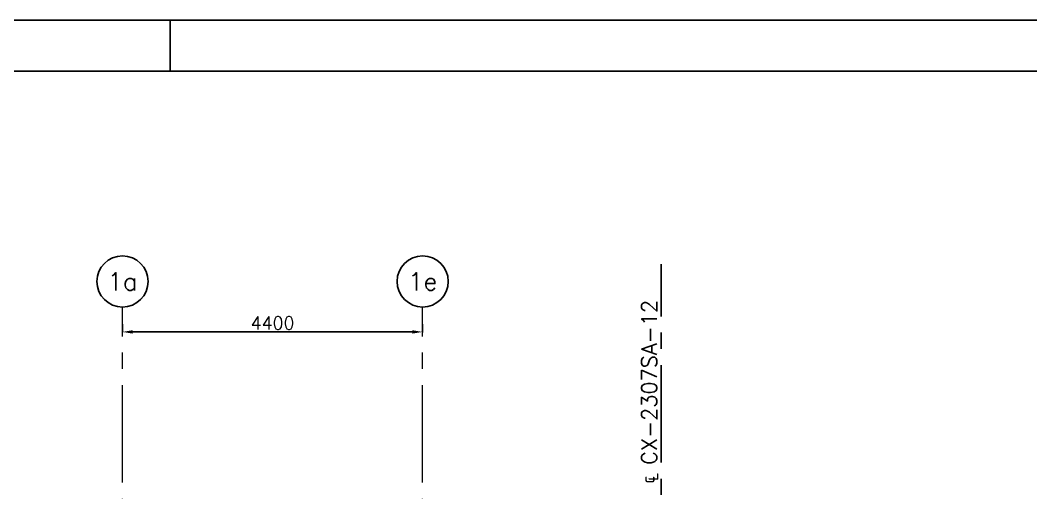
# Model space of a CAD drawing. Header units: metres. Extents: x 0 to 63075, y 0 to 44550.
# Drawn here: x 33126 to 47940, y 37617 to 44550 of the extents above; entities that cross this region are included whole.
import ezdxf
from ezdxf.enums import TextEntityAlignment as Align

# ---------------------------------------------------------------- set-up
doc = ezdxf.new("R2010")
doc.units = ezdxf.units.M
doc.header["$LTSCALE"] = 75
doc.linetypes.add('CENTER2', pattern=[28.575, 19.05, -3.175, 3.175, -3.175])
for name, color, linetype in [('FRL2', 2, 'Continuous'), ('FRL6', 6, 'Continuous'), ('FRL7', 7, 'Continuous'), ('FRR120', 5, 'Continuous'), ('FRR140', 5, 'Continuous'), ('FRR175', 1, 'Continuous'), ('FRR80', 3, 'Continuous'), ('GSB', 7, 'Continuous'), ('SC1', 7, 'CENTER2'), ('SDM', 7, 'Continuous'), ('SR120', 3, 'Continuous')]:
    doc.layers.add(name, color=color, linetype=linetype)
doc.styles.add('R120', font='simplex.shx', dxfattribs={"height": 3})
doc.styles.add('R140', font='simplex.shx', dxfattribs={"height": 3.5})
doc.styles.add('R80', font='simplex.shx', dxfattribs={"height": 2})
doc.styles.add('ROMANS', font='ROMANS.SHX')
doc.dimstyles.new('75___1-75', dxfattribs={"dimscale": 75, "dimtxt": 2.5, "dimasz": 2, "dimexe": 1.5, "dimexo": 1, "dimgap": 0.5, "dimtad": 1, "dimdec": 0, "dimzin": 12, "dimtxsty": 'ROMANS', "dimcen": 0, "dimclrd": 256, "dimclre": 256, "dimclrt": 3, "dimazin": 3, "dimtfac": 1, "dimtdec": 0, "dimtmove": 0, "dimatfit": 0, "dimfxl": 1, "dimlwd": -1, "dimlwe": -1, "dimarcsym": 0})

# ---------------------------------------------------------------- blocks, each defined once
blk = doc.blocks.new('A1')
at = {"layer": 'FRL2'}
blk.add_line((471, 594), (471, 584), dxfattribs=at)
at = {"layer": 'FRL6', "linetype": 'Continuous'}
blk.add_line((25, 584), (831, 584), dxfattribs=at)
at = {"layer": 'FRL7', "linetype": 'Continuous'}
blk.add_line((0, 594), (841, 594), dxfattribs=at)
at = {"layer": 'FRR120', "style": 'R120'}
for tag, p in [('FASE_DO_PROJETO', (659, 46.29)), ('ÁREA_E/OU_SUBÁREA', (659, 40.79)), ('TÍTULO_DO_DESENHO', (659, 35.29)), ('SUBTÍTULO_1_DO_DESENHO', (659, 29.79)), ('SUBTÍTULO_2_DO_DESENHO', (659, 24.29))]:
    blk.add_attdef(tag, p, '', height=3, dxfattribs=at)
at = {"layer": 'FRR140', "style": 'R140', "width": 0.91}
for tag, p in [('ESCALA', (671, 14.35)), ('REVISÃO', (823.5, 14.68))]:
    blk.add_attdef(tag, text='', height=3.5, dxfattribs=at).set_placement(p, align=Align.MIDDLE)
for tag, p in [('NÚMERO_DA_CONTRATADA', (687.72, 12.6)), ('NUMERO_VALE', (752.89, 12.6))]:
    blk.add_attdef(tag, p, '', height=3.5, dxfattribs=at)
at = {"layer": 'FRR175', "style": 'R120'}
for tag, p in [('CLASSIFICAÇÃO', (811.83, 67.73)), ('PROJETO', (716.31, 53.59)), ('N_PROJ_SE', (793.5, 53.59)), ('N_CONTRATO', (796.97, 47.3))]:
    blk.add_attdef(tag, text='', height=3, dxfattribs=at).set_placement(p, align=Align.MIDDLE_CENTER)
at = {"layer": 'FRR80', "style": 'R80'}
for tag, p in [('8A_REV', (476, 77.07)), ('EMIS.', (486, 77.07)), ('PROJ.', (585, 77.07)), ('DES.', (597, 77.07)), ('VER.', (609, 77.07)), ('APR.', (621, 77.07)), ('AUT.', (633.01, 77.07)), ('7A_REV', (476, 71.37)), ('EMIS.', (486, 71.37)), ('PROJ.', (585, 71.37)), ('DES.', (597, 71.37)), ('VER.', (609, 71.37)), ('APR.', (621, 71.37)), ('AUT.', (633.01, 71.37)), ('6A_REV', (476, 65.67)), ('EMIS.', (486, 65.67)), ('PROJ.', (585, 65.67)), ('DES.', (597, 65.67)), ('VER.', (609, 65.67)), ('APR.', (621, 65.67)), ('AUT.', (633.01, 65.67)), ('5A_REV', (476, 59.97)), ('EMIS.', (486, 59.97)), ('PROJ.', (585, 59.97)), ('DES.', (597, 59.97)), ('VER.', (609, 59.97)), ('APR.', (621, 59.97)), ('AUT.', (633.01, 59.97)), ('4A_REV', (476, 54.27)), ('EMIS.', (486, 54.27)), ('PROJ.', (585, 54.27)), ('DES.', (597, 54.27)), ('VER.', (609, 54.27)), ('APR.', (621, 54.27)), ('AUT.', (633.01, 54.27)), ('3A_REV', (476, 48.57)), ('EMIS.', (486, 48.57)), ('PROJ.', (585, 48.57)), ('DES.', (597, 48.57)), ('VER.', (609, 48.57)), ('APR.', (621, 48.57)), ('AUT.', (633.01, 48.57)), ('2A_REV', (476, 42.87)), ('EMIS.', (486, 42.87)), ('PROJ.', (585, 42.87)), ('DES.', (597, 42.87)), ('VER.', (609, 42.87)), ('APR.', (621, 42.87)), ('AUT.', (633.01, 42.87)), ('1a_REV', (476, 37.17)), ('EMIS.', (486, 37.17)), ('PROJ.', (585, 37.17)), ('DES.', (597, 37.17)), ('VER.', (609, 37.17)), ('APR.', (621, 37.17)), ('AUT.', (633.01, 37.17))]:
    blk.add_attdef(tag, text='', height=2, dxfattribs=at).set_placement(p, align=Align.MIDDLE)
for p in [(492.61, 76.08), (492.61, 70.38), (492.61, 64.68), (492.61, 58.98), (492.61, 53.28), (492.61, 47.58), (492.61, 41.88), (492.61, 36.18)]:
    blk.add_attdef('DESCRIÇÃO_DA_REVISÃO', p, '', height=2, dxfattribs=at)
at = {"layer": 'FRR80', "style": 'R80', "width": 0.85}
for p in [(648, 77.07), (648, 71.37), (648, 65.67), (648, 59.97), (648, 54.27), (648, 48.57), (648, 42.87), (648, 37.17)]:
    blk.add_attdef('DATA', text='', height=2, dxfattribs=at).set_placement(p, align=Align.MIDDLE)
blk = doc.blocks.new('INDICACAO_EIXO')
at = {"layer": 'GSB', "color": 3}
blk.add_circle((0, 0), 5, dxfattribs=at)
blk = doc.blocks.new('*D33')
at = {"layer": 'Defpoints', "color": 0, "transparency": 16777216}
for p in [(34625, 39977), (34625, 39891), (39025, 39891)]:
    blk.add_point(p, dxfattribs=at)
at = {"layer": 'SDM', "transparency": 16777216}
for p, q in [((34625, 39966), (34625, 40090)), ((39025, 39966), (39025, 40090)), ((38875, 39977), (34775, 39977))]:
    blk.add_line(p, q, dxfattribs=at)
for points in [[(34775, 40002), (34775, 39952), (34625, 39977)], [(38875, 40002), (38875, 39952), (39025, 39977)]]:
    blk.add_solid(points, dxfattribs=at)
at = {"layer": 'SDM', "color": 3, "transparency": 16777216, "insert": (36825, 40108), "char_height": 187.5, "attachment_point": 5, "style": 'ROMANS'}
blk.add_mtext('4400', dxfattribs=at)

msp = doc.modelspace()

# ---------------------------------------------------------------- linework, layer by layer
at = {"layer": 'SC1'}
msp.add_line((42524, 27345.4), (42524, 40973.1), dxfattribs=at)
at = {"layer": 'SC1', "lineweight": 0}
for p, q in [((34625, 29196.2), (34625, 40342.3)), ((39025, 29196.2), (39025, 40342.3))]:
    msp.add_line(p, q, dxfattribs=at)

# ---------------------------------------------------------------- block references
at = {"xscale": 74.99999999999915, "yscale": 74.99999999999915, "zscale": 74.99999999999915}
msp.add_blockref('A1', (0, 0), dxfattribs=at)
at = {"layer": 'GSB'}
ref = msp.add_blockref('INDICACAO_EIXO', (34625, 40717.3), dxfattribs=dict(at, xscale=74.99999999999915, yscale=74.99999999999915, zscale=74.99999999999915))
ref.add_attrib('EIXO', '1a', dxfattribs={"color": 4, "height": 262.5, "style": 'R140'}).set_placement((34625, 40717.3), align=Align.MIDDLE_CENTER)
ref = msp.add_blockref('INDICACAO_EIXO', (39025, 40717.3), dxfattribs=dict(at, xscale=74.99999999999915, yscale=74.99999999999915, zscale=74.99999999999915))
ref.add_attrib('EIXO', '1e', dxfattribs={"color": 4, "height": 262.5, "style": 'R140'}).set_placement((39025, 40717.3), align=Align.MIDDLE_CENTER)

# ---------------------------------------------------------------- texts
at = {"layer": 'SR120', "style": 'R80'}
msp.add_text('℄ CX-2307SA-12', height=225, rotation=90, dxfattribs=at).set_placement((42459.5, 37752.2))

# ---------------------------------------------------------------- dimensions: what is measured, and where the dimension line sits
at = {"layer": 'SDM'}
dim = msp.add_linear_dim(base=(34625, 39977.2), p1=(39025, 39890.9), p2=(34625, 39890.9), dimstyle='75___1-75', dxfattribs=at)
dim.commit()
dim.dimension.update_dxf_attribs({"geometry": '*D33', "text_midpoint": (36825, 40108.4)})

doc.saveas('drawing.dxf')
